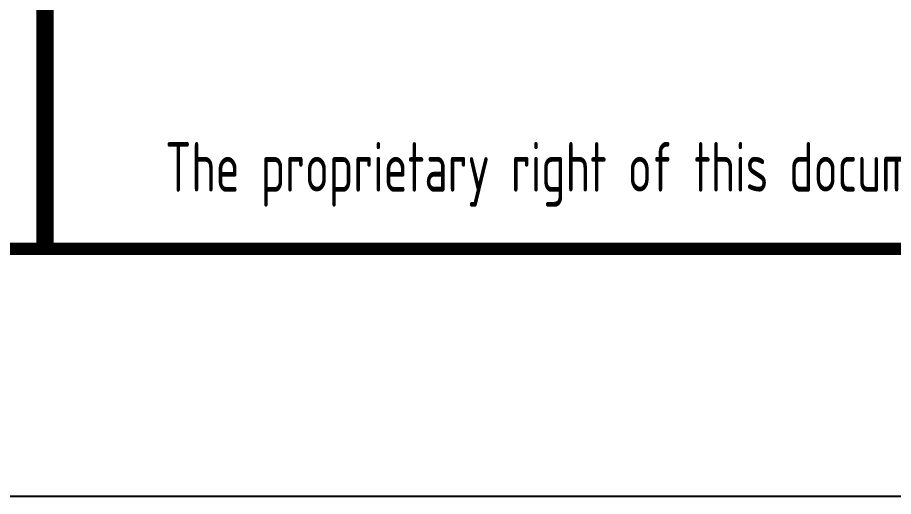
# Model space of a CAD drawing. Extents: x 9731685 to 18866768, y -962146 to 194094.
# Drawn here: x 9841594 to 9845133, y 55294 to 57227 of the extents above; entities that cross this region are included whole.
import ezdxf
from ezdxf.enums import TextEntityAlignment as Align

# ---------------------------------------------------------------- set-up
doc = ezdxf.new("R2010")
doc.units = 0
doc.header["$LTSCALE"] = 1000
doc.layers.get('0').update_dxf_attribs({"linetype": 'CONTINUOUS'})
doc.layers.add('BORDER', color=7, linetype='CONTINUOUS')
doc.styles.add('TSSD_Rein', font='Tssdeng.shx', dxfattribs={"width": 0.7, "bigfont": 'hztxt.shx'})

msp = doc.modelspace()

# ---------------------------------------------------------------- linework, layer by layer
msp.add_line((9841704.8, 56294.4), (9859704.8, 56294.4))
msp.add_lwpolyline([(9859704.8, 62293.7, 70, 70, 0), (9841704.8, 62293.7, 70, 70, 0), (9841704.8, 56293.7, 0, 0, 0)], format="xyseb")
at = {"const_width": 70}
msp.add_lwpolyline([(9841704.8, 62293.7), (9841704.8, 56293.7)], dxfattribs=at)
at = {"layer": 'BORDER'}
msp.add_lwpolyline([(9776604.8, 55293.7), (9776604.8, 114693.7), (9860704.8, 114693.7), (9860704.8, 55293.7)], close=True, dxfattribs=at)
at = {"layer": 'BORDER', "const_width": 50}
msp.add_lwpolyline([(9779104.8, 56293.7), (9779104.8, 113693.7), (9859704.8, 113693.7), (9859704.8, 56293.7)], close=True, dxfattribs=at)

# ---------------------------------------------------------------- texts
at = {"style": 'TSSD_Rein', "width": 0.7}
msp.add_text('The proprietary right of this document belongs to Anhui Huadong Chemical And Medical Engineering  Co.,Ltd.  and any replication or transfer to the 3rd. side is forbidden without its permission. ', height=200, dxfattribs=at).set_placement((9850451.2, 56594.4), align=Align.MIDDLE)

doc.saveas('drawing.dxf')
